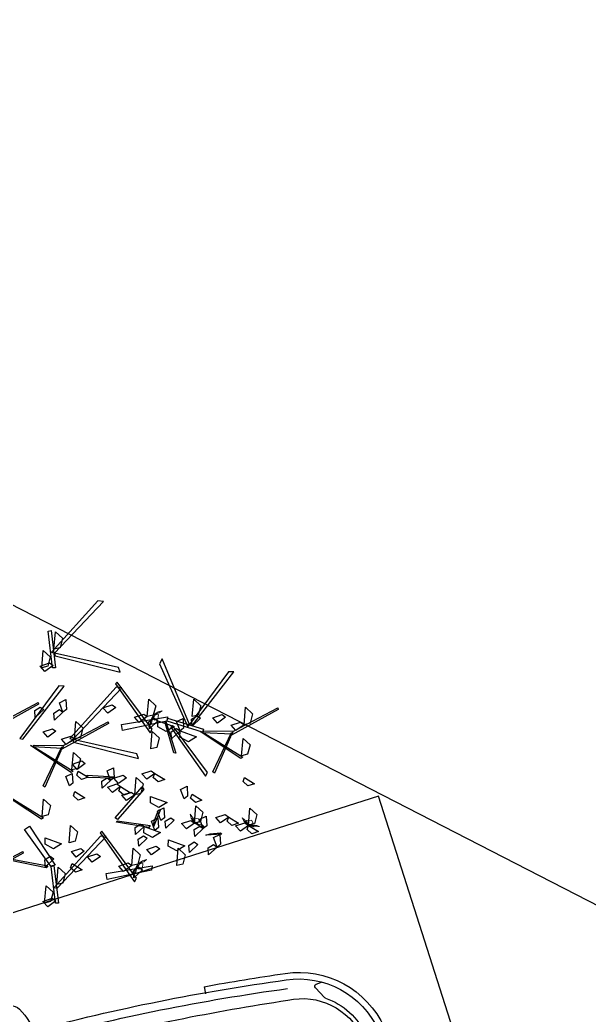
# Model space of a CAD drawing. Header units: inches. Extents: x -18604 to 2753, y -9056 to 3482.
# Drawn here: x -9142.5 to -8882.6, y 1829.1 to 2283.5 of the extents above; entities that cross this region are included whole.
import ezdxf

# ---------------------------------------------------------------- set-up
doc = ezdxf.new("R2010")
doc.units = ezdxf.units.IN
doc.layers.add('MOBIL', color=7, linetype='Continuous', lineweight=0)
doc.layers.add('vegetação', color=85, linetype='Continuous')

# ---------------------------------------------------------------- blocks, each defined once
blk = doc.blocks.new('astra1_pb')
for p, q in [((-0.2675, 0.9303), (-0.2245, 0.9372)), ((0.0086, 0.7974), (1.6168, 0.7974)), ((1.9177, 0.7846), (1.9187, 0.8046)), ((2.2357, 0.7855), (2.307, 0.7795)), ((-1.1401, 0.762), (-1.1366, 0.7287)), ((-0.3356, 0.7305), (-0.3373, 0.7226)), ((2.234, 0.7656), (2.3054, 0.7595)), ((2.2643, 0.6503), (2.2738, 0.7622)), ((-0.4642, 0.6877), (-0.3648, 0.6877)), ((0.0683, 0.5289), (-0.4642, 0.6877)), ((-0.2647, 0.7092), (-0.2691, 0.6699)), ((-0.2672, 0.6874), (1.6168, 0.6874)), ((-0.1734, 0.601), (-0.2174, 0.6877)), ((0.6873, 0.6877), (0.6921, 0.5205)), ((0.7114, 0.6877), (0.7114, 0.5205)), ((0.7355, 0.6877), (0.7307, 0.5205)), ((1.4986, 0.5205), (1.5232, 0.6877)), ((1.5188, 0.5205), (1.5434, 0.6877)), ((1.5391, 0.5205), (1.5636, 0.6877)), ((-0.002, 0.4872), (-0.5612, 0.6541)), ((2.2643, 0.6503), (2.228, 0.5472)), ((2.3489, 0.6444), (2.3982, 0.6507)), ((-1.6337, 0.6267), (-1.66, 0.6292)), ((-1.6256, 0.6123), (-1.653, 0.5574)), ((2.2233, 0.4321), (2.3428, 0.6333)), ((0.1255, 0.5205), (2.1903, 0.5205)), ((-1.7876, 0.3286), (-1.853, 0.2901)), ((-1.7876, -0.3286), (-1.853, -0.2901)), ((2.2233, -0.4321), (2.3428, -0.6333)), ((-0.002, -0.4872), (-0.5612, -0.6541)), ((0.0683, -0.5289), (-0.4642, -0.6877)), ((0.1255, -0.5205), (2.1903, -0.5205)), ((0.6873, -0.6877), (0.6921, -0.5205)), ((0.7114, -0.6877), (0.7114, -0.5205)), ((0.7355, -0.6877), (0.7307, -0.5205)), ((1.4986, -0.5205), (1.5232, -0.6877)), ((1.5188, -0.5205), (1.5434, -0.6877)), ((1.5391, -0.5205), (1.5636, -0.6877)), ((-1.6256, -0.6123), (-1.653, -0.5574)), ((2.2643, -0.6503), (2.228, -0.5472)), ((-1.6337, -0.6267), (-1.66, -0.6292)), ((-0.1734, -0.601), (-0.2174, -0.6877)), ((-0.2647, -0.7092), (-0.2691, -0.6699)), ((2.2643, -0.6503), (2.2738, -0.7622)), ((2.3489, -0.6444), (2.3982, -0.6507)), ((-0.4642, -0.6877), (-0.3648, -0.6877)), ((-0.3356, -0.7305), (-0.3373, -0.7226)), ((-0.2672, -0.6874), (1.6168, -0.6874)), ((-1.1401, -0.762), (-1.1366, -0.7287)), ((2.234, -0.7656), (2.3054, -0.7595)), ((0.0086, -0.7974), (1.6168, -0.7974)), ((1.9177, -0.7846), (1.9187, -0.8046)), ((2.2357, -0.7855), (2.307, -0.7795)), ((-0.2675, -0.9303), (-0.2245, -0.9372))]:
    blk.add_line(p, q)
at = {"color": 9}
for p, q in [((0.3962, 0.7924), (0.3962, 0.7974)), ((0.4112, 0.7774), (0.6401, 0.7774)), ((0.6551, 0.7924), (0.6551, 0.7974)), ((1.3006, 0.7924), (1.3006, 0.7974)), ((1.3156, 0.7774), (1.4356, 0.7774)), ((1.4506, 0.7924), (1.4506, 0.7974)), ((0.0086, 0.7574), (1.6168, 0.7574)), ((-0.5575, 0.452), (-0.567, 0.4516)), ((-0.567, 0.4516), (-0.5505, -0.0132)), ((-1.8076, 0.2994), (-1.8357, 0.2828)), ((2.4383, 0.1605), (2.3983, 0.1587)), ((-1.8601, 0.0003), (-1.8136, 0.0706)), ((-1.8481, 0.0003), (-1.8144, 0.0512)), ((-1.8052, 0.0485), (-1.8052, 0.0003)), ((-0.5838, 0.0256), (-0.5932, 0.0244)), ((-0.5932, 0.0244), (-0.5326, -0.4368)), ((-1.8601, -0.0003), (-1.8136, -0.0706)), ((-1.8481, -0.0003), (-1.8144, -0.0512)), ((-1.8052, -0.0485), (-1.8052, -0.0003)), ((-0.5505, -0.0132), (-0.541, -0.0129)), ((2.4383, -0.1605), (2.3983, -0.1587)), ((-1.8076, -0.2994), (-1.8357, -0.2828)), ((-0.5326, -0.4368), (-0.5232, -0.4355)), ((0.0086, -0.7574), (1.6168, -0.7574)), ((0.3962, -0.7924), (0.3962, -0.7974)), ((0.4112, -0.7774), (0.6401, -0.7774)), ((0.6551, -0.7924), (0.6551, -0.7974)), ((1.3006, -0.7924), (1.3006, -0.7974)), ((1.3156, -0.7774), (1.4356, -0.7774)), ((1.4506, -0.7924), (1.4506, -0.7974))]:
    blk.add_line(p, q, dxfattribs=at)
for centre, radius, start, end in [((-0.2595, 0.8809), 0.05, 99.2101, 151.2266), ((-0.6929, 0.9365), 0.4919, 339.878, 357.6913), ((-0.2213, 0.9175), 0.02, 357.6913, 99.2101), ((-0.0795, 0.7821), 0.2554, 151.2266, 184.9942), ((-0.0361, -8.8626), 9.66, 91.77073, 98.76148), ((0.0086, -12.0032), 12.8006, 90, 91.03052), ((0.4079, 0.699), 0.3037, 357.8813, 18.9108), ((1.3885, 0.6959), 0.1552, 356.9873, 40.8552), ((1.0184, -16.8359), 17.6434, 86.04929, 88.05621), ((1.0184, -16.8359), 17.6634, 86.04929, 87.0782), ((2.2969, 0.6599), 0.12, 11.2743, 85.133), ((0.0467, -9.9744), 10.8018, 96.3074, 98.29586), ((-0.4335, 0.7511), 0.1, 348.1083, 4.9942), ((-0.215, 0.7036), 0.05, 128.1727, 173.5799), ((-0.2713, 0.7753), 0.0411, 308.1727, 348.7801), ((2.2969, 0.6599), 0.1, 11.2743, 85.133), ((-1.4498, 0.2889), 0.43, 98.2959, 171.9694), ((-1.4498, 0.2889), 0.4, 98.2959, 171.9694), ((0.2453, -20.8925), 21.5846, 91.6727, 91.71269), ((-0.3862, 0.7329), 0.05, 271.6727, 348.1083), ((1.2507, -11.3934), 12.0862, 85.18943, 88.27989), ((0.3618, -20.9112), 21.7077, 84.87879, 84.95798), ((2.2952, 0.66), 0.05, 10.5383, 85.133), ((-1.0133, 0), 3.4953, 0, 11.2743), ((1.1984, 0.0059), 1.8941, 160.3901, 180.0138), ((-0.5669, 0.6349), 0.02, 73.3881, 160.3901), ((-0.2393, 0.6665), 0.03, 173.5799, 258.0136), ((-1.0133, 0.0445), 3.4153, 10.1152, 10.5383), ((-1.0133, 0), 3.4753, 0, 11.2743), ((-1.6346, 0.6168), 0.01, 333.5251, 84.6577), ((1.1984, 0.0059), 1.7941, 160.5282, 167.22), ((-0.4647, 0.594), 0.03, 73.3881, 160.5282), ((-1.0133, 0), 3.4153, 0, 10.6867), ((-1.4693, 0.2939), 0.32, 125.7107, 171.9063), ((-1.6619, 0.5619), 0.01, 305.7107, 333.5251), ((2.1903, 0.5605), 0.04, 270, 340.5991), ((0.1255, 0.7205), 0.2, 253.3881, 270), ((-0.0192, 0.4297), 0.06, 348.9049, 73.3881), ((3.6428, -0.1351), 3.6453, 171.2702, 177.8764), ((-1.0133, 0), 3.2653, 0, 7.6043), ((0.5952, 0.0003), 2.4953, 171.9694, 180.0078), ((0.5952, 0.0003), 2.4653, 171.9694, 180.0078), ((0.5952, 0.0003), 2.4053, 171.9063, 172.157), ((1.1984, 0.0059), 1.7941, 169.095, 180.0138), ((0.5952, -0.0003), 2.4953, 179.9922, 188.0306), ((0.5952, -0.0003), 2.4653, 179.9922, 188.0306), ((1.3384, 0.0179), 2.0341, 180.3247, 198.9193), ((1.1997, -0.0056), 1.7953, 179.6316, 199.4683), ((-1.0133, 0), 3.2653, 352.3957, 0), ((-1.0133, 0), 3.4153, 349.3133, 0), ((-1.0133, 0), 3.4753, 348.7257, 0), ((-1.0133, 0), 3.4953, 348.7257, 0), ((3.6428, 0.1351), 3.6453, 182.1236, 188.7298), ((-1.4498, -0.2889), 0.43, 188.0306, 261.7041), ((-1.4498, -0.2889), 0.4, 188.0306, 261.7041), ((0.5952, -0.0003), 2.4053, 187.843, 188.0937), ((-1.4693, -0.2939), 0.32, 188.0937, 234.2893), ((-0.0192, -0.4297), 0.06, 286.6119, 11.0951), ((0.1255, -0.7205), 0.2, 90, 106.6119), ((2.1903, -0.5605), 0.04, 19.4009, 90), ((-1.6619, -0.5619), 0.01, 26.4749, 54.2893), ((-1.6346, -0.6168), 0.01, 275.3423, 26.4749), ((-0.4647, -0.594), 0.03, 199.4718, 286.6119), ((-0.5669, -0.6349), 0.02, 199.6099, 286.6119), ((-0.2393, -0.6665), 0.03, 101.9864, 186.4201), ((1.2507, 11.3934), 12.0862, 271.72011, 274.81057), ((2.2952, -0.66), 0.05, 274.867, 349.4617), ((2.2969, -0.6599), 0.1, 274.867, 348.7257), ((-1.0133, -0.0445), 3.4153, 349.4617, 349.8848), ((0.0467, 9.9744), 10.8018, 261.70414, 263.6926), ((-0.0361, 8.8626), 9.66, 261.23852, 268.22927), ((0.2453, 20.8925), 21.5846, 268.28731, 268.3273), ((-0.3862, -0.7329), 0.05, 11.8917, 88.3273), ((-0.215, -0.7036), 0.05, 186.4201, 231.8273), ((0.4079, -0.699), 0.3037, 341.0892, 2.1187), ((1.3885, -0.6959), 0.1552, 319.1448, 3.0127), ((0.3618, 20.9112), 21.7077, 275.04202, 275.12121), ((2.2969, -0.6599), 0.12, 274.867, 348.7257), ((-0.4335, -0.7511), 0.1, 355.0058, 11.8917), ((-0.0795, -0.7821), 0.2554, 175.0058, 208.7734), ((-0.2713, -0.7753), 0.0411, 11.2199, 51.8273), ((-0.6929, -0.9365), 0.4919, 2.3087, 20.122), ((1.0184, 16.8359), 17.6434, 271.94379, 273.95071), ((0.0086, 12.0032), 12.8006, 268.96948, 270), ((1.0184, 16.8359), 17.6634, 272.9218, 273.95071), ((-0.2595, -0.8809), 0.05, 208.7734, 260.7899), ((-0.2213, -0.9175), 0.02, 260.7899, 2.3087)]:
    blk.add_arc(centre, radius, start, end)
for centre, radius, start, end in [((0.4112, 0.7924), 0.015, 180, 270), ((0.6401, 0.7924), 0.015, 270, 0), ((1.3156, 0.7924), 0.015, 180, 270), ((1.4356, 0.7924), 0.015, 270, 0), ((-0.0361, -8.8633), 9.6207, 91.77157, 98.76564), ((0.0086, -12.0032), 12.7606, 90, 91.09598), ((1.4821, -5.9736), 6.7323, 83.28249, 88.8635), ((-0.0093, -9.8528), 10.5504, 92.47101, 98.0602), ((0.1756, -23.3786), 24.0336, 91.44683, 91.45029), ((-1.4693, 0.2939), 0.3, 93.6894, 171.9063), ((-2.7888, 0.1401), 2.253, 356.1076, 7.9577), ((0.5952, 0.0003), 2.3853, 171.9063, 180.0078), ((0.5952, 0.0003), 2.4433, 173.3007, 179.5727), ((-1.8256, 0.2656), 0.02, 120.4766, 173.7472), ((0.5952, 0.0003), 2.4313, 173.0859, 179.1361), ((0.5952, 0.0003), 2.4193, 172.8771, 178.6898), ((0.5952, 0.0003), 2.4053, 173.0944, 177.9556), ((-1.8026, 0.2907), 0.01, 353.0944, 120.4766), ((0.5952, 0.0003), 2.4553, 173.7472, 180), ((-1.0133, 0), 3.4553, 0, 2.6628), ((-1.8102, 0.0485), 0.005, 0, 146.4863), ((-1.8385, 0.0872), 0.03, 326.36, 357.9556), ((-2.7753, -0.4969), 2.253, 1.5598, 13.4099), ((-1.0133, 0), 3.4553, 357.3372, 0), ((0.5952, -0.0003), 2.4553, 180, 186.2528), ((0.5952, -0.0003), 2.4433, 180.4273, 186.6993), ((0.5952, -0.0003), 2.4313, 180.8639, 186.9141), ((0.5952, -0.0003), 2.3853, 179.9922, 188.0937), ((0.5952, -0.0003), 2.4193, 181.3102, 187.1229), ((-1.8102, -0.0485), 0.005, 213.5137, 0), ((-1.8385, -0.0872), 0.03, 2.0444, 33.64), ((0.5952, -0.0003), 2.4053, 182.0444, 186.9056), ((-1.8256, -0.2656), 0.02, 186.2528, 239.5234), ((-1.8026, -0.2907), 0.01, 239.5234, 6.9056), ((-1.4693, -0.2939), 0.3, 188.0937, 266.3106), ((-0.0093, 9.8528), 10.5504, 261.9398, 267.52899), ((-0.0361, 8.8633), 9.6207, 261.23436, 268.22843), ((0.1756, 23.3786), 24.0336, 268.54971, 268.55317), ((1.4821, 5.9736), 6.7323, 271.1365, 276.71751), ((0.0086, 12.0032), 12.7606, 268.90402, 270), ((0.4112, -0.7924), 0.015, 90, 180), ((0.6401, -0.7924), 0.015, 0, 90), ((1.3156, -0.7924), 0.015, 90, 180), ((1.4356, -0.7924), 0.015, 0, 90)]:
    blk.add_arc(centre, radius, start, end, dxfattribs=at)

msp = doc.modelspace()

# ---------------------------------------------------------------- linework, layer by layer
msp.add_line((-9770.46, 2337.42, 23.31), (-5556.73, 171.42, -142.69))
at = {"extrusion": (-0.000701213, -0.001358, 0.999999), "elevation": 20.54}
msp.add_lwpolyline([(-8978.7, 1929.09), (-9455.05, 1777.1), (-9379.05, 1538.93), (-8902.71, 1690.92)], close=True, dxfattribs=at)
at = {"layer": 'MOBIL', "color": 210, "linetype": 'Continuous'}
for points in [[(-9081.36, 1966.2, 27.12), (-9078.84, 1967.11, 26.34), (-9077.56, 1968.06, 28.97), (-9079.41, 1967.54, 30.36)], [(-9081.66, 1966.05, 27.55), (-9082.43, 1962.33, 25.75), (-9083.25, 1961.32, 28.77), (-9082.79, 1963.42, 29.68)], [(-9081.57, 1966.15, 27.54), (-9082.77, 1963.81, 31.37), (-9081.36, 1964.97, 35.01), (-9080.7, 1966.36, 32.39)], [(-9081.59, 1966, 27.31), (-9081.1, 1963.67, 24.12), (-9079.49, 1964.19, 22.38), (-9079.23, 1966.36, 24.34)], [(-9062.99, 1916.95, -12.38), (-9063.79, 1919.51, -13.16), (-9064.69, 1920.83, -10.53), (-9064.24, 1918.96, -9.13)], [(-9062.79, 1916.72, -12.19), (-9060.44, 1917.11, -15.38), (-9060.9, 1918.74, -17.12), (-9063.06, 1919.09, -15.16)], [(-9038.36, 1915.83, -40.21), (-9039.81, 1918.09, -40.99), (-9041.03, 1919.11, -38.36), (-9040.1, 1917.43, -36.96)], [(-9038.11, 1915.66, -40.02), (-9035.94, 1916.65, -43.21), (-9036.82, 1918.11, -44.95), (-9039, 1917.87, -42.99)], [(-9062.94, 1916.74, -11.95), (-9060.65, 1915.45, -8.13), (-9061.75, 1916.9, -4.49), (-9063.12, 1917.62, -7.1)], [(-9062.85, 1916.65, -11.95), (-9059.16, 1915.73, -13.75), (-9058.18, 1914.87, -10.73), (-9060.27, 1915.41, -9.82)], [(-9038.26, 1915.64, -39.78), (-9035.71, 1915, -35.96), (-9037.15, 1916.11, -32.32), (-9038.66, 1916.44, -34.93)], [(-9038.15, 1915.58, -39.78), (-9034.35, 1915.67, -41.58), (-9033.17, 1915.1, -38.56), (-9035.33, 1915.06, -37.65)], [(-9088.44, 1898.18, 9.01), (-9085.91, 1899.08, 8.23), (-9084.64, 1900.04, 10.86), (-9086.49, 1899.51, 12.25)], [(-9088.73, 1898.03, 9.44), (-9089.51, 1894.31, 7.64), (-9090.33, 1893.29, 10.66), (-9089.87, 1895.4, 11.57)], [(-9088.65, 1898.12, 9.44), (-9089.85, 1895.78, 13.26), (-9088.44, 1896.94, 16.9), (-9087.78, 1898.34, 14.29)], [(-9088.66, 1897.98, 9.2), (-9088.18, 1895.64, 6.01), (-9086.57, 1896.17, 4.27), (-9086.31, 1898.34, 6.23)]]:
    msp.add_3dface(points, dxfattribs=at)
at = {"layer": 'vegetação', "linetype": 'Continuous'}
for points in [[(-9126.71, 1994.39, -1.53), (-9104.39, 2017.98, 15.95), (-9106.94, 2018.18, 14.19), (-9128.13, 1994.72, -2.48)], [(-9128.26, 2004.73, -11.49), (-9126.21, 1987.68, 4.65), (-9127.55, 1987.66, 3.89), (-9129.54, 2004.38, -11.92)], [(-9126.93, 1996.11, -24.87), (-9126.28, 2004.06, -26.43), (-9123.09, 2001.1, -27.1), (-9124.18, 1996.78, -25.98)], [(-9132.5, 1987.65, 2.96), (-9131.84, 1995.59, 1.41), (-9128.65, 1992.63, 0.73), (-9129.75, 1988.31, 1.85)], [(-9126.45, 1993.08, -0.23), (-9096.69, 1985.67, 23.48), (-9097.52, 1987.84, 21.1), (-9126.71, 1994.39, -1.53)], [(-9065.01, 1961.8, -53.71), (-9077.57, 1991.76, -36.24), (-9078.79, 1989.51, -37.99), (-9065.9, 1960.64, -54.66)], [(-9127.34, 1988.63, 20.08), (-9131.06, 1985.97, 18.5), (-9133.22, 1988.43, 24.11), (-9128.97, 1989.83, 23.25)], [(-9063.71, 1961.51, -52.41), (-9044.9, 1985.74, -28.7), (-9047.22, 1985.86, -31.08), (-9065.01, 1961.8, -53.71)], [(-9141.16, 1955.09, -52.97), (-9122.35, 1979.32, -29.26), (-9124.67, 1979.44, -31.64), (-9142.47, 1955.38, -54.27)], [(-9118.35, 1954.97, -34.59), (-9096.03, 1978.56, -17.12), (-9098.59, 1978.76, -18.87), (-9119.77, 1955.3, -35.55)], [(-9098.8, 1980.29, -77.08), (-9083.05, 1958, -45.41), (-9082.13, 1959.6, -48.59), (-9098.07, 1981.1, -78.82)], [(-9122.86, 1967.41, 19.14), (-9124.47, 1971.69, 17.56), (-9121.54, 1973.15, 23.17), (-9121.27, 1968.67, 22.31)], [(-9084.34, 1965.33, 28.43), (-9083.68, 1973.28, 26.87), (-9080.49, 1970.32, 26.19), (-9081.59, 1966, 27.31)], [(-9063.79, 1965.35, 3.05), (-9063.14, 1973.3, 1.49), (-9059.95, 1970.34, 0.81), (-9061.04, 1966.02, 1.93)], [(-9154.3, 1961.16, -19.21), (-9134.08, 1971.84, 13.36), (-9133.95, 1971.1, 13.36), (-9155.17, 1959.35, -20.94)], [(-9131.61, 1968.58, -23.8), (-9135.48, 1964.93, -27.63), (-9135.69, 1968.13, -27.35), (-9133.23, 1969.72, -25.02)], [(-9122.86, 1967.41, 19.14), (-9126.73, 1963.77, 15.31), (-9126.94, 1966.96, 15.59), (-9124.48, 1968.55, 17.91)], [(-9098.69, 1969.56, -32.98), (-9102.41, 1966.9, -34.55), (-9104.57, 1969.36, -28.95), (-9100.32, 1970.77, -29.81)], [(-9044.96, 1958.68, -19.21), (-9024.74, 1969.36, 13.36), (-9024.61, 1968.62, 13.36), (-9045.82, 1956.87, -20.94)], [(-9040.14, 1961.64, 5.92), (-9039.49, 1969.59, 4.36), (-9036.3, 1966.63, 3.69), (-9037.39, 1962.3, 4.8)], [(-9117.59, 1955.22, 5.36), (-9116.94, 1963.17, 3.81), (-9113.75, 1960.2, 3.13), (-9114.84, 1955.88, 4.25)], [(-9096.05, 1961.68, -95.2), (-9075.08, 1965.21, -63.3), (-9075.38, 1963.25, -64.23), (-9095.59, 1958.95, -95.2)], [(-9084.34, 1965.33, 28.43), (-9088.05, 1962.68, 26.85), (-9090.22, 1965.14, 32.46), (-9085.96, 1966.54, 31.6)], [(-9079.51, 1963.47, -65.2), (-9083.38, 1959.82, -69.03), (-9083.59, 1963.02, -68.76), (-9081.13, 1964.61, -66.43)], [(-9079.51, 1963.47, -12.63), (-9071.99, 1960.81, -14.19), (-9075.67, 1958.48, -14.87), (-9079.57, 1960.64, -13.75)], [(-9075.82, 1963.17, -64.9), (-9071.38, 1948.61, -61.97), (-9072.23, 1948.85, -63.17), (-9076.35, 1963.08, -65.7)], [(-9075.1, 1964.57, -63.67), (-9058.68, 1959.56, -47.54), (-9059.2, 1958.32, -48.29), (-9075.3, 1963.26, -64.1)], [(-9069.35, 1958.81, -17.27), (-9070.96, 1963.08, -18.85), (-9068.03, 1964.55, -13.24), (-9067.77, 1960.07, -14.1)], [(-9060.01, 1964.65, -23.24), (-9063.88, 1961, -27.07), (-9064.1, 1964.19, -26.79), (-9061.64, 1965.78, -24.46)], [(-9048.58, 1965.05, 27.4), (-9052.3, 1962.39, 25.82), (-9054.46, 1964.85, 31.43), (-9050.21, 1966.26, 30.57)], [(-9126.03, 1958.63, 26.84), (-9129.75, 1955.97, 25.27), (-9131.92, 1958.43, 30.87), (-9127.66, 1959.83, 30.01)], [(-9122.41, 1952.26, -19.77), (-9102.19, 1962.94, 12.8), (-9102.07, 1962.19, 12.8), (-9123.28, 1950.45, -21.5)], [(-9082.76, 1950.66, 7.11), (-9082.11, 1958.6, 5.55), (-9078.92, 1955.64, 4.87), (-9080.01, 1951.32, 5.99)], [(-9073.52, 1960.5, -136.41), (-9057.77, 1938.21, -104.74), (-9056.85, 1939.81, -107.92), (-9072.79, 1961.32, -138.14)], [(-9069.35, 1958.81, -40.46), (-9073.22, 1955.16, -44.29), (-9073.44, 1958.36, -44.02), (-9070.98, 1959.95, -41.69)], [(-9069.35, 1958.81, -40.46), (-9061.83, 1956.15, -42.02), (-9065.51, 1953.82, -42.7), (-9069.41, 1955.98, -41.58)], [(-9058.58, 1958.81, -47.49), (-9045.09, 1958.66, -19.04), (-9045.8, 1957.26, -21.05), (-9058.95, 1957.98, -48.57)], [(-9040.14, 1961.64, -14.18), (-9043.86, 1958.99, -15.75), (-9046.02, 1961.45, -10.15), (-9041.77, 1962.85, -11.01)], [(-9117.59, 1955.22, -14.74), (-9121.31, 1952.56, -16.31), (-9123.48, 1955.03, -10.71), (-9119.22, 1956.43, -11.57)], [(-9118.09, 1953.66, -33.29), (-9088.33, 1946.25, -9.58), (-9089.16, 1948.42, -11.96), (-9118.35, 1954.97, -34.59)], [(-9058.04, 1957.62, -47.21), (-9040.65, 1946.9, -31.08), (-9041.59, 1946.23, -32.16), (-9060.18, 1958.54, -49.27)], [(-9046.38, 1956.1, -19.21), (-9053.69, 1939.57, 2.34), (-9054.48, 1940.1, 0.89), (-9045.86, 1958.02, -21.96)], [(-9041.29, 1947.47, -14.18), (-9040.63, 1955.41, -15.74), (-9037.44, 1952.45, -16.41), (-9038.53, 1948.13, -15.3)], [(-9135.49, 1951.2, -47.77), (-9118.11, 1940.48, -31.64), (-9119.04, 1939.81, -32.72), (-9137.63, 1952.12, -49.83)], [(-9136.03, 1952.38, -48.05), (-9122.54, 1952.23, -19.6), (-9123.26, 1950.84, -21.61), (-9136.41, 1951.56, -49.13)], [(-9123.83, 1949.68, -19.77), (-9131.14, 1933.15, 1.78), (-9131.94, 1933.68, 0.33), (-9123.31, 1951.59, -22.51)], [(-9118.74, 1941.05, -14.74), (-9118.08, 1948.99, -16.3), (-9114.89, 1946.03, -16.97), (-9115.99, 1941.71, -15.85)], [(-9112.63, 1943.89, 2.59), (-9116.35, 1941.24, 1.01), (-9118.52, 1943.7, 6.62), (-9114.26, 1945.1, 5.76)], [(-9115.88, 1940.49, -12.19), (-9111.36, 1937.69, -16.02), (-9114.4, 1936.66, -15.74), (-9116.57, 1938.63, -13.41)], [(-9101.07, 1936.25, -50.84), (-9102.68, 1940.52, -52.42), (-9099.75, 1941.99, -46.81), (-9099.48, 1937.51, -47.67)], [(-9080.9, 1939.38, 10.32), (-9084.61, 1936.73, 8.74), (-9086.78, 1939.19, 14.35), (-9082.52, 1940.59, 13.49)], [(-9119.92, 1933.69, -58.57), (-9121.53, 1937.96, -60.15), (-9118.6, 1939.42, -54.54), (-9118.33, 1934.95, -55.4)], [(-9099.66, 1937.23, -14.7), (-9111.98, 1937.6, 13.74), (-9111.74, 1938.56, 12.11), (-9099.26, 1937.84, -16.33)], [(-9101.07, 1936.25, -35.38), (-9104.94, 1932.6, -39.21), (-9105.16, 1935.8, -38.93), (-9102.7, 1937.39, -36.6)], [(-9093.78, 1937.42, -18.73), (-9097.5, 1934.77, -20.31), (-9099.66, 1937.23, -14.7), (-9095.4, 1938.63, -15.56)], [(-9090.09, 1929.63, -40.02), (-9089.43, 1937.58, -41.58), (-9086.24, 1934.62, -42.25), (-9087.33, 1930.3, -41.13)], [(-9080.9, 1939.38, 10.32), (-9076.38, 1936.57, 6.49), (-9079.42, 1935.55, 6.76), (-9081.58, 1937.52, 9.09)], [(-9096.57, 1933.38, 80.64), (-9100.29, 1930.73, 79.06), (-9102.45, 1933.19, 84.67), (-9098.2, 1934.59, 83.81)], [(-9099.05, 1919.2, -110.23), (-9086.74, 1933.21, -98.34), (-9085.89, 1932.12, -98.9), (-9097.98, 1918.4, -110.55)], [(-9096.57, 1933.38, 80.64), (-9092.06, 1930.58, 76.81), (-9095.09, 1929.55, 77.08), (-9097.26, 1931.52, 79.41)], [(-9067.51, 1927.8, -98.93), (-9069.13, 1932.07, -100.5), (-9066.19, 1933.54, -94.9), (-9065.93, 1929.06, -95.76)], [(-9149.15, 1929.92, -100.88), (-9131.77, 1919.19, -84.74), (-9132.7, 1918.53, -85.83), (-9151.29, 1930.83, -102.93)], [(-9132.4, 1919.76, -67.84), (-9131.74, 1927.71, -69.4), (-9128.55, 1924.75, -70.08), (-9129.65, 1920.43, -68.96)], [(-9090.09, 1929.63, -40.02), (-9093.8, 1926.98, -41.59), (-9095.97, 1929.44, -35.99), (-9091.71, 1930.84, -36.85)], [(-9082.84, 1928.8, -50.84), (-9075.32, 1926.14, -52.4), (-9079, 1923.81, -53.08), (-9082.9, 1925.97, -51.96)], [(-9063.87, 1929.98, -12.19), (-9059.36, 1927.17, -16.02), (-9062.39, 1926.14, -15.74), (-9064.56, 1928.12, -13.41)], [(-9081.15, 1917.54, -57.08), (-9079.18, 1922.68, -50.16), (-9078.29, 1923.01, -49.43), (-9081.52, 1915.03, -60.23)], [(-9078.09, 1917.93, -38.47), (-9079.7, 1922.2, -40.05), (-9076.77, 1923.66, -34.44), (-9076.5, 1919.19, -35.3)], [(-9062.79, 1916.72, -12.19), (-9062.14, 1924.67, -13.74), (-9058.95, 1921.71, -14.42), (-9060.04, 1917.39, -13.3)], [(-9038.11, 1915.66, -40.02), (-9037.46, 1923.61, -41.58), (-9034.27, 1920.65, -42.25), (-9035.36, 1916.32, -41.13)], [(-9098.16, 1917.81, -111.2), (-9083.06, 1915.56, -108.81), (-9083.69, 1914.79, -109.79), (-9098.34, 1917.22, -111.85)], [(-9080.85, 1913.39, -50.84), (-9082.47, 1917.66, -52.42), (-9079.54, 1919.13, -46.81), (-9079.27, 1914.65, -47.67)], [(-9072.03, 1918.03, -80.47), (-9075.9, 1914.38, -84.3), (-9076.11, 1917.58, -84.03), (-9073.65, 1919.17, -81.7)], [(-9062.79, 1916.72, -12.19), (-9066.51, 1914.07, -13.76), (-9068.67, 1916.53, -8.15), (-9064.42, 1917.93, -9.02)], [(-9058.79, 1914.19, -58.57), (-9060.41, 1918.46, -60.15), (-9057.47, 1919.93, -54.54), (-9057.21, 1915.45, -55.4)], [(-9047.16, 1919.5, -23.18), (-9050.88, 1916.85, -24.75), (-9053.04, 1919.31, -19.15), (-9048.78, 1920.71, -20.01)], [(-9047.16, 1919.5, -4.62), (-9042.64, 1916.7, -8.45), (-9045.68, 1915.67, -8.18), (-9047.84, 1917.64, -5.85)], [(-9138.1, 1915.28, -94.19), (-9126.39, 1897.53, -62.29), (-9128.31, 1897.01, -63.23), (-9140.41, 1913.76, -94.19)], [(-9120.04, 1907.74, -76.04), (-9119.39, 1915.69, -77.6), (-9116.19, 1912.73, -78.27), (-9117.29, 1908.41, -77.16)], [(-9085.83, 1915.13, -9.45), (-9089.7, 1911.48, -13.28), (-9089.92, 1914.68, -13.01), (-9087.46, 1916.27, -10.68)], [(-9085.83, 1915.13, -14.09), (-9078.32, 1912.46, -15.65), (-9081.99, 1910.14, -16.33), (-9085.89, 1912.3, -15.21)], [(-9058.79, 1914.19, -58.57), (-9062.66, 1910.54, -62.4), (-9062.88, 1913.74, -62.13), (-9060.42, 1915.33, -59.8)], [(-9038.11, 1915.66, -40.02), (-9041.83, 1913, -41.59), (-9043.99, 1915.47, -35.99), (-9039.73, 1916.87, -36.85)], [(-9038.11, 1915.66, -40.02), (-9033.59, 1912.85, -43.85), (-9036.63, 1911.82, -43.57), (-9038.79, 1913.8, -41.24)], [(-9130.96, 1909.93, -69.64), (-9123.45, 1907.26, -71.2), (-9127.13, 1904.94, -71.87), (-9131.03, 1907.1, -70.76)], [(-9125.43, 1886.94, -52.7), (-9103.11, 1910.54, -35.23), (-9105.66, 1910.74, -36.98), (-9126.85, 1887.28, -53.66)], [(-9105.88, 1912.26, -95.19), (-9090.13, 1889.97, -63.52), (-9089.21, 1891.57, -66.7), (-9105.15, 1913.08, -96.92)], [(-9084.38, 1909.83, -112.84), (-9088.24, 1906.18, -116.67), (-9088.46, 1909.38, -116.4), (-9086, 1910.96, -114.07)], [(-9074.69, 1909.06, 1.59), (-9067.18, 1906.39, 0.03), (-9070.85, 1904.07, -0.64), (-9074.75, 1906.23, 0.47)], [(-9055.58, 1911.88, -50.77), (-9050.97, 1912.27, -42.53), (-9050.36, 1911.61, -41.66), (-9057.59, 1911.16, -54.53)], [(-9052.48, 1905.81, 1.59), (-9054.1, 1910.08, 0.01), (-9051.16, 1911.55, 5.62), (-9050.9, 1907.07, 4.76)], [(-9113.09, 1903.89, -47.02), (-9116.81, 1901.23, -48.6), (-9118.97, 1903.7, -42.99), (-9114.71, 1905.1, -43.85)], [(-9091.42, 1897.31, 10.32), (-9090.76, 1905.26, 8.76), (-9087.57, 1902.3, 8.08), (-9088.66, 1897.98, 9.2)], [(-9078.63, 1904.91, 10.32), (-9082.35, 1902.26, 8.74), (-9084.51, 1904.72, 14.35), (-9080.26, 1906.12, 13.49)], [(-9070.87, 1897.33, -15.06), (-9070.22, 1905.28, -16.62), (-9067.03, 1902.31, -17.3), (-9068.12, 1897.99, -16.18)], [(-9061.23, 1906.98, -41.35), (-9065.1, 1903.33, -45.18), (-9065.32, 1906.53, -44.9), (-9062.86, 1908.12, -42.57)], [(-9052.48, 1905.81, 1.59), (-9056.35, 1902.16, -2.24), (-9056.57, 1905.36, -1.96), (-9054.11, 1906.95, 0.37)], [(-9161.38, 1893.13, -37.32), (-9141.16, 1903.82, -4.75), (-9141.03, 1903.07, -4.75), (-9162.24, 1891.33, -39.05)], [(-9145.96, 1900.2, -12.76), (-9129.75, 1897.19, 10.47), (-9130.51, 1896.3, 9.13), (-9146.78, 1899.68, -14.09)], [(-9126.99, 1900.45, -71.4), (-9130.86, 1896.8, -75.23), (-9131.07, 1900, -74.96), (-9128.61, 1901.59, -72.63)], [(-9105.77, 1901.53, -51.08), (-9109.49, 1898.88, -52.66), (-9111.65, 1901.34, -47.05), (-9107.4, 1902.74, -47.92)], [(-9126.98, 1897.29, -62.66), (-9124.93, 1880.24, -46.53), (-9126.27, 1880.22, -47.28), (-9128.26, 1896.94, -63.09)], [(-9125.66, 1888.67, -76.04), (-9125, 1896.62, -77.6), (-9121.81, 1893.66, -78.27), (-9122.9, 1889.33, -77.16)], [(-9118.65, 1898.21, -51.08), (-9114.14, 1895.4, -54.91), (-9117.17, 1894.37, -54.64), (-9119.34, 1896.34, -52.31)], [(-9103.13, 1893.65, -113.31), (-9082.16, 1897.19, -81.41), (-9082.46, 1895.22, -82.34), (-9102.67, 1890.92, -113.31)], [(-9091.42, 1897.31, 10.32), (-9095.13, 1894.66, 8.74), (-9097.3, 1897.12, 14.35), (-9093.04, 1898.52, 13.49)], [(-9086.59, 1895.45, -83.31), (-9090.46, 1891.8, -87.14), (-9090.67, 1895, -86.86), (-9088.21, 1896.59, -84.54)], [(-9131.22, 1880.2, -48.21), (-9130.57, 1888.15, -49.77), (-9127.38, 1885.19, -50.44), (-9128.47, 1880.87, -49.33)], [(-9126.06, 1881.18, -31.1), (-9129.78, 1878.53, -32.67), (-9131.95, 1880.99, -27.06), (-9127.69, 1882.39, -27.93)]]:
    msp.add_3dface(points, dxfattribs=at)
at = {"layer": 'vegetação', "color": 72, "linetype": 'Continuous'}
for points in [[(-9039.89, 1937.51, 10.32), (-9035.38, 1934.7, 6.49), (-9038.41, 1933.68, 6.76), (-9040.58, 1935.65, 9.09)], [(-9117.34, 1931.09, 9.76), (-9112.83, 1928.28, 5.93), (-9115.86, 1927.25, 6.21), (-9118.03, 1929.23, 8.54)]]:
    msp.add_3dface(points, dxfattribs=at)

# ---------------------------------------------------------------- block references
at = {"xscale": -100.0000000000029, "yscale": 100, "zscale": 99.99999999999989, "rotation": 16.6094703141239}
msp.add_blockref('astra1_pb', (-9145.88, 1736.42, 16.19), dxfattribs=at)

doc.saveas('drawing.dxf')
